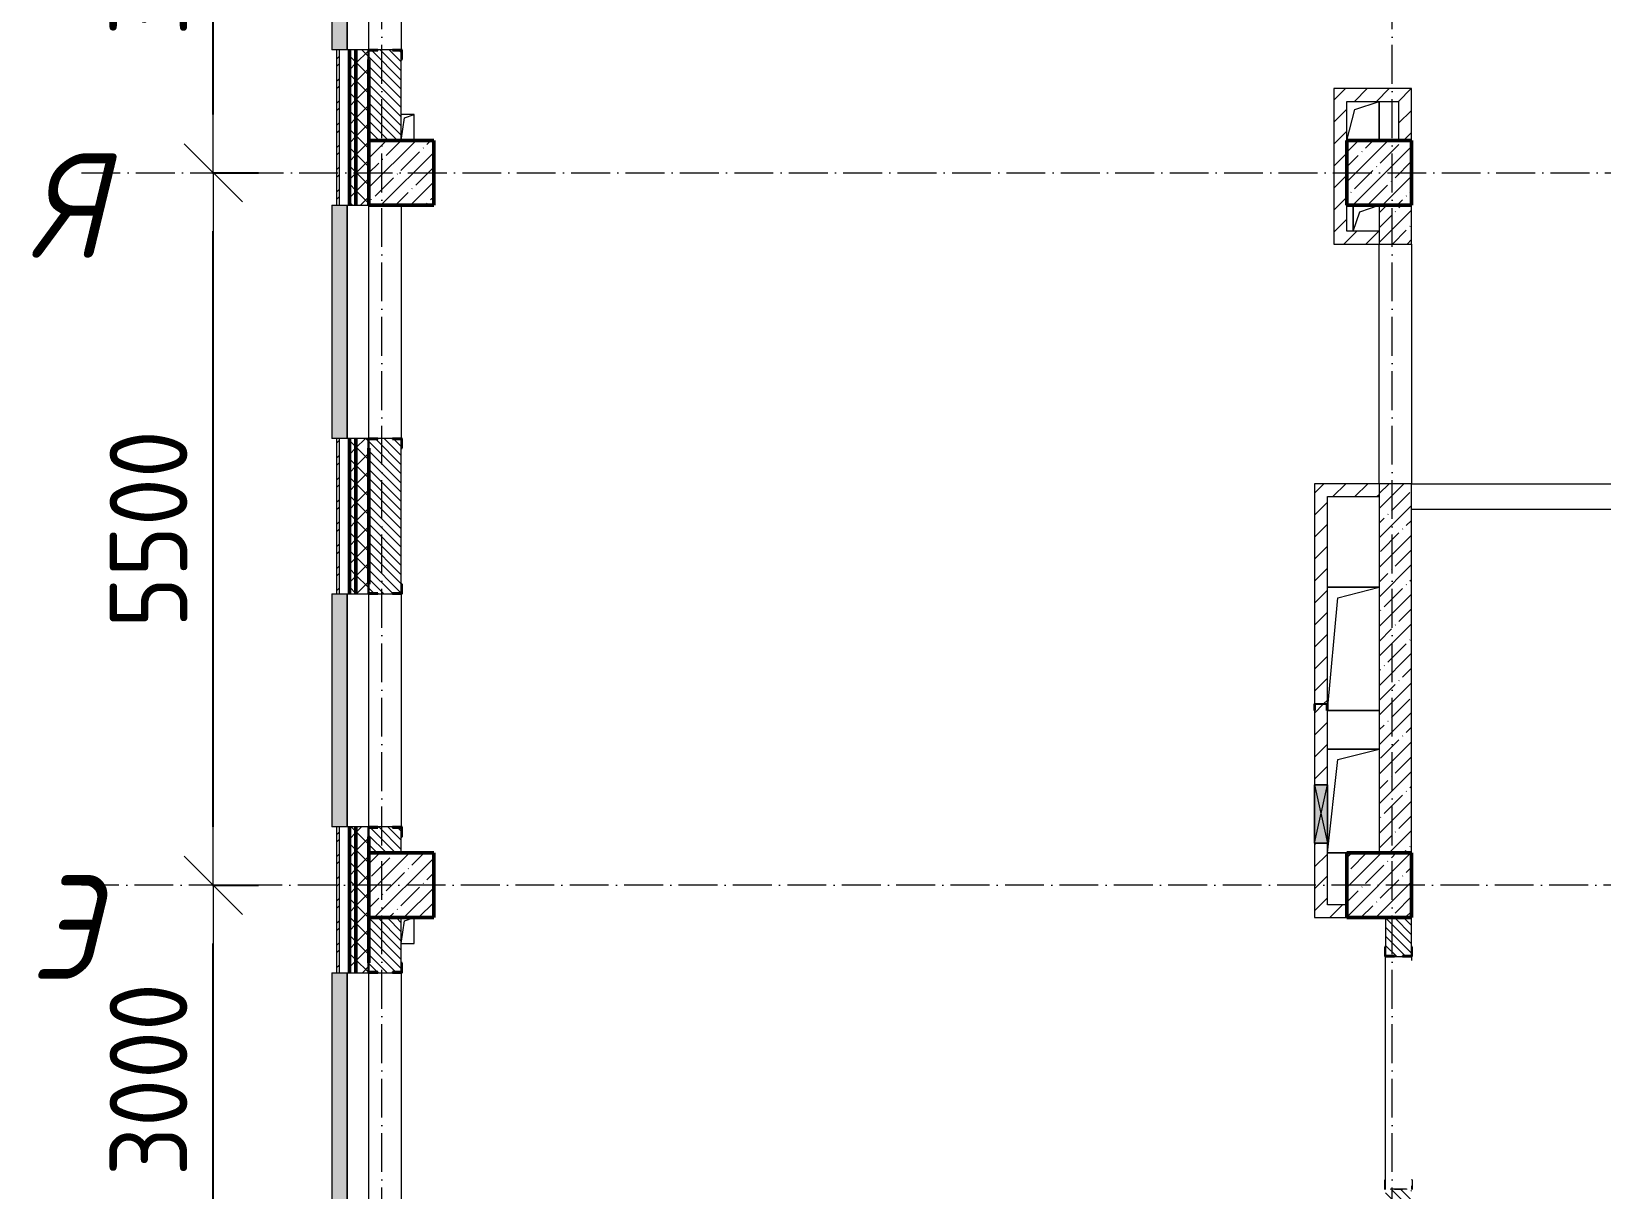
# Model space of a CAD drawing. Header units: millimetres. Extents: x 2294 to 908349, y -83289 to 219220.
# Drawn here: x 160528 to 172651, y 42156 to 51098 of the extents above; entities that cross this region are included whole.
import ezdxf

# ---------------------------------------------------------------- set-up
doc = ezdxf.new("R2010")
doc.units = ezdxf.units.MM
doc.linetypes.add('50_200_ШТРИХ_1Т_ш5_п1_п1_', pattern=[700, 500, -100, 0, -100])
for name, color, linetype, lineweight in [('A-____-____-DIMS', 7, 'Continuous', 9), ('A-DETL-GENF-OTLN', 7, 'Continuous', 9), ('A-FLOR-____-OTLN', 7, 'Continuous', 9), ('A-GENM-____-MCUT', 7, 'Continuous', 25), ('A-GENM-____-OTLN', 7, 'Continuous', 9), ('A-GENM-____-OTLN-1', 7, 'Continuous', 25), ('A-GLAZ-____-OTLN', 7, 'Continuous', 9), ('A-WALL-____-MCUT-1', 7, 'Continuous', 9), ('A-WALL-____-MCUT-2', 7, 'Continuous', 50), ('A-WALL-____-MCUT-3', 7, 'Continuous', 9), ('A-WALL-____-OTLN', 7, 'Continuous', 9), ('A-WALL-____-PATT-1', 7, 'Continuous', 9), ('A-WALL-FNSH-MCUT-1', 7, 'Continuous', 9), ('I-WALL-____-OTLN', 7, 'Continuous', 9), ('S-COLS-____-MCUT', 7, 'Continuous', 50), ('S-COLS-____-OTLN', 7, 'Continuous', 9), ('S-GRID-____-IDEN', 7, 'Continuous', 9), ('S-GRID-____-OTLN-1', 7, '50_200_ШТРИХ_1Т_ш5_п1_п1_', 9)]:
    doc.layers.add(name, color=color, linetype=linetype, lineweight=lineweight)
doc.layers.add('A-GLAZ-____-OTLN-1', color=7, linetype='Continuous', lineweight=9, true_color=0xc0c0c0)
doc.styles.add('ISOCPEUR_I', font='isocpeui.ttf', dxfattribs={"width": 0.9, "height": 2.5})
doc.styles.add('СПДС', font='isocpeur.ttf', dxfattribs={"width": 0.9})
doc.dimstyles.new('Размера А3', dxfattribs={"dimtxt": 800, "dimasz": 450, "dimexe": 350, "dimexo": 100, "dimgap": 200, "dimtad": 1, "dimdec": 0, "dimrnd": 10, "dimzin": 0, "dimdsep": 46, "dimtxsty": 'СПДС', "dimblk": 'ARROWHEAD_6', "dimcen": 1, "dimclrd": 5, "dimclre": 5, "dimclrt": 5, "dimazin": 0, "dimtfac": 1, "dimtdec": 0, "dimtmove": 2, "dimatfit": 3, "dimfxl": 1, "dimtolj": 1, "dimtzin": 0, "dimarcsym": 0})
pattern_1 = [(45, (165583.51, 6025.28), (-84.8528, 84.8528), [])]
pattern_2 = [(135, (165583.507, 6025.276), (-35.35534, -35.35534), [])]
pattern_3 = [(45, (165583.51, 6025.28), (-70.71068, 70.71068), []), (135, (165583.51, 6025.28), (-70.71068, -70.71068), [])]

# ---------------------------------------------------------------- blocks, each defined once
blk = doc.blocks.new('ARROWHEAD_6')
at = {"color": 0, "linetype": 'Continuous'}
for p, q in [((-0.5, -0.5), (0.5, 0.5)), ((0, 0), (-1, 0))]:
    blk.add_line(p, q, dxfattribs=at)
blk = doc.blocks.new('*D2760')
at = {"layer": 'A-____-____-DIMS', "color": 0, "lineweight": -2, "transparency": 16777216}
for p, q in [((161926, 44506), (162282, 44506)), ((161932, 41956), (161932, 44056)), ((161926, 41506), (162282, 41506))]:
    blk.add_line(p, q, dxfattribs=at)
at = {"layer": 'Defpoints', "color": 0, "transparency": 16777216}
for p in [(161826, 44506), (161932, 44506), (161826, 41506)]:
    blk.add_point(p, dxfattribs=at)
at = {"layer": 'A-____-____-DIMS', "color": 0, "lineweight": -2, "transparency": 16777216, "xscale": 450, "yscale": 450, "zscale": 450}
for p, rotation in [((161932, 44506), 90), ((161932, 41506), 270)]:
    blk.add_blockref('ARROWHEAD_6', p, dxfattribs=dict(at, rotation=rotation))
at = {"layer": 'A-____-____-DIMS', "color": 0, "transparency": 16777216, "insert": (161432, 43006), "char_height": 600, "attachment_point": 5, "rotation": 90, "style": 'СПДС'}
blk.add_mtext('\\A1;3000', dxfattribs=at)
blk = doc.blocks.new('*D2761')
at = {"layer": 'A-____-____-DIMS', "color": 0, "lineweight": -2, "transparency": 16777216}
for p, q in [((161926, 50006), (162282, 50006)), ((161932, 44956), (161932, 49556)), ((161926, 44506), (162282, 44506))]:
    blk.add_line(p, q, dxfattribs=at)
at = {"layer": 'Defpoints', "color": 0, "transparency": 16777216}
for p in [(161826, 50006), (161932, 50006), (161826, 44506)]:
    blk.add_point(p, dxfattribs=at)
at = {"layer": 'A-____-____-DIMS', "color": 0, "lineweight": -2, "transparency": 16777216, "xscale": 450, "yscale": 450, "zscale": 450}
for p, rotation in [((161932, 50006), 90), ((161932, 44506), 270)]:
    blk.add_blockref('ARROWHEAD_6', p, dxfattribs=dict(at, rotation=rotation))
at = {"layer": 'A-____-____-DIMS', "color": 0, "transparency": 16777216, "insert": (161432, 47256), "char_height": 600, "attachment_point": 5, "rotation": 90, "style": 'СПДС'}
blk.add_mtext('\\A1;5500', dxfattribs=at)
blk = doc.blocks.new('*D2762')
at = {"layer": 'A-____-____-DIMS', "color": 0, "lineweight": -2, "transparency": 16777216}
for p, q in [((161926, 53656), (162282, 53656)), ((161932, 50456), (161932, 53206)), ((161926, 50006), (162282, 50006))]:
    blk.add_line(p, q, dxfattribs=at)
at = {"layer": 'Defpoints', "color": 0, "transparency": 16777216}
for p in [(161826, 53656), (161932, 53656), (161826, 50006)]:
    blk.add_point(p, dxfattribs=at)
at = {"layer": 'A-____-____-DIMS', "color": 0, "lineweight": -2, "transparency": 16777216, "xscale": 450, "yscale": 450, "zscale": 450}
for p, rotation in [((161932, 53656), 90), ((161932, 50006), 270)]:
    blk.add_blockref('ARROWHEAD_6', p, dxfattribs=dict(at, rotation=rotation))
at = {"layer": 'A-____-____-DIMS', "color": 0, "transparency": 16777216, "insert": (161432, 51831), "char_height": 600, "attachment_point": 5, "rotation": 90, "style": 'СПДС'}
blk.add_mtext('\\A1;3650', dxfattribs=at)
blk = doc.blocks.new('BSC_Колонна _Прямоугольная - 500х500-V55-АР1_План отверстий 3 этажа в осях 1-64_А-ГГ')
at = {"layer": 'S-COLS-____-OTLN'}
h = blk.add_hatch(dxfattribs=at)
h.set_pattern_fill('FP_92', color=256, style=0, pattern_type=2)
h.set_pattern_definition([(45, (2200, -43981.04), (-114.04925, 114.04925), []), (45, (2314.05, -43981.04), (-114.04925, 114.04925), [201.613, -40.323, 3.353, -36.97])])
h.paths.add_polyline_path([(-250, -250), (250, -250), (250, 250), (-250, 250), (-250, -245)], flags=0)
at = {"layer": 'S-COLS-____-MCUT'}
for p, q in [((250, 250), (-250, 250)), ((-250, 250), (-250, -250)), ((250, -250), (250, 250)), ((-250, -250), (250, -250))]:
    blk.add_line(p, q, dxfattribs=at)
blk = doc.blocks.new('BSC_Колонна _Прямоугольная - 500х500-V56-АР1_План отверстий 3 этажа в осях 1-64_А-ГГ')
at = {"layer": 'S-COLS-____-OTLN'}
h = blk.add_hatch(dxfattribs=at)
h.set_pattern_fill('FP_93', color=256, style=0, pattern_type=2)
h.set_pattern_definition([(45, (-5350, -43981.04), (-114.04925, 114.04925), []), (45, (-5235.95, -43981.04), (-114.04925, 114.04925), [201.613, -40.323, 3.353, -36.97])])
h.paths.add_polyline_path([(-250, -250), (250, -250), (250, 250), (-250, 250)], flags=0)
at = {"layer": 'S-COLS-____-MCUT'}
for p, q in [((250, 250), (-250, 250)), ((-250, 250), (-250, -250)), ((250, -250), (250, 250)), ((-250, -250), (250, -250))]:
    blk.add_line(p, q, dxfattribs=at)
blk = doc.blocks.new('BSC_Колонна _Прямоугольная - 500х500-V120-АР1_План отверстий 3 этажа в осях 1-64_А-ГГ')
at = {"layer": 'S-COLS-____-OTLN'}
h = blk.add_hatch(dxfattribs=at)
h.set_pattern_fill('FP_143', color=256, style=0, pattern_type=2)
h.set_pattern_definition([(45, (2200, -38481.04), (-114.04925, 114.04925), []), (45, (2314.05, -38481.04), (-114.04925, 114.04925), [201.613, -40.323, 3.353, -36.97])])
h.paths.add_polyline_path([(-250, -250), (250, -250), (250, 250), (-250, 250), (-250, 94)], flags=0)
at = {"layer": 'S-COLS-____-MCUT'}
for p, q in [((250, 250), (-250, 250)), ((-250, 250), (-250, -250)), ((250, -250), (250, 250)), ((-250, -250), (250, -250))]:
    blk.add_line(p, q, dxfattribs=at)
blk = doc.blocks.new('BSC_Колонна _Прямоугольная - 500х500-V121-АР1_План отверстий 3 этажа в осях 1-64_А-ГГ')
at = {"layer": 'S-COLS-____-OTLN'}
h = blk.add_hatch(dxfattribs=at)
h.set_pattern_fill('FP_144', color=256, style=0, pattern_type=2)
h.set_pattern_definition([(45, (-5350, -38481.04), (-114.04925, 114.04925), []), (45, (-5235.95, -38481.04), (-114.04925, 114.04925), [201.613, -40.323, 3.353, -36.97])])
h.paths.add_polyline_path([(-250, -250), (250, -250), (250, 250), (-250, 250), (-250, 94)], flags=0)
at = {"layer": 'S-COLS-____-MCUT'}
for p, q in [((250, 250), (-250, 250)), ((-250, 250), (-250, -250)), ((250, -250), (250, 250)), ((-250, -250), (250, -250))]:
    blk.add_line(p, q, dxfattribs=at)
blk = doc.blocks.new('Фахверк_СКБ_Уголок - 250_2700-27497298-АР1_План отверстий 3 этажа в осях 1-64_А-ГГ')
at = {"layer": 'A-GENM-____-MCUT'}
for p, q in [((200, 181), (125, 181)), ((125, 181), (125, 106)), ((131, 106), (131, 175)), ((131, 175), (200, 175)), ((200, 175), (200, 181)), ((125, 106), (131, 106)), ((131, -6), (125, -6)), ((125, -6), (125, -81)), ((125, -81), (200, -81)), ((131, -75), (131, -6)), ((200, -75), (131, -75)), ((200, -81), (200, -75))]:
    blk.add_line(p, q, dxfattribs=at)
blk = doc.blocks.new('Стойка_Влож_Полоса боковая - Полоса-28213942-АР1_План отверстий 3 этажа в осях 1-64_А-ГГ')
at = {"layer": 'A-GENM-____-OTLN'}
for p, q in [((-5, 60), (0, 60)), ((-5, -60), (-5, 60)), ((0, 31), (0, -31)), ((0, -60), (-5, -60))]:
    blk.add_line(p, q, dxfattribs=at)
blk = doc.blocks.new('Стойка_Влож_Уголок_Опорный - Уголок-28213941-АР1_План отверстий 3 этажа в осях 1-64_А-ГГ')
at = {"layer": 'A-GENM-____-OTLN'}
for p, q in [((-212, -6), (-212, 0)), ((0, 0), (0, -6)), ((-212, -75), (-212, -6)), ((-212, -6), (-206, -6)), ((-212, -75), (-206, -75)), ((-6, -6), (0, -6)), ((-6, -75), (0, -75)), ((0, -6), (0, -75))]:
    blk.add_line(p, q, dxfattribs=at)
blk = doc.blocks.new('Фахверк_СКБ_Уголок - 200_3550-28267367-АР1_План отверстий 3 этажа в осях 1-64_А-ГГ')
at = {"layer": 'A-GENM-____-MCUT'}
for p, q in [((200, 156), (125, 156)), ((125, 156), (125, 81)), ((131, 81), (131, 150)), ((131, 150), (200, 150)), ((200, 150), (200, 156)), ((125, 81), (131, 81)), ((131, 19), (125, 19)), ((125, 19), (125, -56)), ((131, -50), (131, 19)), ((125, -56), (200, -56)), ((200, -50), (131, -50)), ((200, -56), (200, -50))]:
    blk.add_line(p, q, dxfattribs=at)
blk = doc.blocks.new('154_Фахверк_СКБ_Швеллер - Тип_100_3960-28494444-АР1_План отверстий 3 этажа в осях 1-64_А-ГГ')
at = {"layer": 'A-GENM-____-MCUT'}
for p, q in [((125, 50), (175, 50)), ((125, -50), (125, 50)), ((128, 47), (128, -47)), ((175, 47), (128, 47)), ((175, 50), (175, 47)), ((175, -50), (125, -50)), ((128, -47), (175, -47)), ((175, -47), (175, -50))]:
    blk.add_line(p, q, dxfattribs=at)
blk = doc.blocks.new('AR_Отверстие прямоугольное _в плите_ - AR_Отверстие прямоугольное _в плите_-30510733-АР1_План отверстий 3 этажа в осях 1-64_А-ГГ')
at = {"layer": 'A-GENM-____-OTLN'}
for p, q in [((50, 100), (-50, 100)), ((-50, -100), (-25, 75)), ((-25, 75), (50, 100)), ((50, -100), (50, 100)), ((-50, -100), (50, -100))]:
    blk.add_line(p, q, dxfattribs=at)
blk = doc.blocks.new('AR_Отверстие прямоугольное _в плите_ - AR_Отверстие прямоугольное _в плите_-V185-АР1_План отверстий 3 этажа в осях 1-64_А-ГГ')
at = {"layer": 'A-GENM-____-OTLN'}
for p, q in [((50, 100), (-50, 100)), ((-50, -100), (-25, 75)), ((-25, 75), (50, 100)), ((50, -100), (50, 100))]:
    blk.add_line(p, q, dxfattribs=at)
blk = doc.blocks.new('AR_Отверстие прямоугольное _в плите_ - AR_Отверстие прямоугольное _в плите_-30552819-АР1_План отверстий 3 этажа в осях 1-64_А-ГГ')
at = {"layer": 'A-GENM-____-OTLN'}
for p, q in [((200, 400), (-200, 400)), ((-120, 320), (200, 400)), ((-200, -400), (-120, 320)), ((-200, -400), (-50, -400))]:
    blk.add_line(p, q, dxfattribs=at)
blk = doc.blocks.new('AR_Отверстие прямоугольное _в плите_ - AR_Отверстие прямоугольное _в плите_-30552675-АР1_План отверстий 3 этажа в осях 1-64_А-ГГ')
at = {"layer": 'A-GENM-____-OTLN'}
for p, q in [((200, 475), (-200, 475)), ((-200, -475), (-120, 395)), ((-120, 395), (200, 475)), ((-200, -475), (200, -475))]:
    blk.add_line(p, q, dxfattribs=at)
blk = doc.blocks.new('AR_Отверстие прямоугольное _в плите_ - AR_Отверстие прямоугольное _в плите_-V200-АР1_План отверстий 3 этажа в осях 1-64_А-ГГ')
at = {"layer": 'A-GENM-____-OTLN'}
for p, q in [((-100, 100), (-100, -100)), ((-100, -100), (-50, 50)), ((-50, 50), (100, 100))]:
    blk.add_line(p, q, dxfattribs=at)
blk = doc.blocks.new('AR_Отверстие прямоугольное _в плите_ - AR_Отверстие прямоугольное _в плите_-V203-АР1_План отверстий 3 этажа в осях 1-64_А-ГГ')
at = {"layer": 'A-GENM-____-OTLN'}
for p, q in [((-63, 88), (125, 150)), ((125, -150), (125, 150)), ((-125, -150), (-63, 88))]:
    blk.add_line(p, q, dxfattribs=at)
blk = doc.blocks.new('Отлив_СКБ - Отлив витража_120_НВФ-V216-АР1_План отверстий 3 этажа в осях 1-64_А-ГГ')
at = {"layer": 'A-GLAZ-____-OTLN-1'}
for points in [[(0, 2), (1800, 2), (1800, 120), (0, 120), (0, 63)], [(0, 0), (1800, 0), (1800, 2), (0, 2)]]:
    blk.add_hatch(color=256, dxfattribs=at).paths.add_polyline_path(points, flags=0)
at = {"layer": 'A-GLAZ-____-OTLN'}
for p, q in [((0, 83), (0, 120)), ((1800, 120), (0, 120)), ((0, 2), (1800, 2)), ((1800, 120), (1800, 83)), ((1800, 0), (0, 0))]:
    blk.add_line(p, q, dxfattribs=at)
blk = doc.blocks.new('AR_Отверстие прямоугольное _в стене__БезПР - AR_Отверстие прямоугольное _в стене__БезПР-36899468-АР1_План отверстий 3 этажа в осях 1-64_А-ГГ')
at = {"layer": 'A-GLAZ-____-OTLN'}
blk.add_hatch(color=256, dxfattribs=at).paths.add_polyline_path([(-225, -50), (225, -50), (225, 50), (-225, 50)], flags=0)
at = {"layer": 'A-DETL-GENF-OTLN'}
for p, q in [((-225, -50), (-225, 50)), ((-225, 50), (225, 50)), ((225, 50), (-225, -50)), ((-225, 50), (225, -50)), ((225, 50), (-225, 50)), ((-225, 50), (-225, -50)), ((225, 50), (225, -50)), ((225, -50), (225, 50)), ((225, -50), (-225, -50)), ((-225, -50), (225, -50))]:
    blk.add_line(p, q, dxfattribs=at)
at = {"layer": 'A-GLAZ-____-OTLN'}
blk.add_line((225, 50), (-225, 50), dxfattribs=at)
blk = doc.blocks.new('3floor')
at = {"layer": 'A-WALL-____-PATT-1'}
h = blk.add_hatch(dxfattribs=at)
h.set_pattern_fill('FP_3', color=256, style=0, pattern_type=2)
h.set_pattern_definition([(45, (165583.51, 6025.28), (-85.5366, 85.5366), []), (45, (165640.53, 6025.28), (-85.5366, 85.5366), [])])
h.paths.add_polyline_path([(162904, 38086), (162904, 39106), (162884, 39106), (162884, 38086)], flags=0)
h.paths.add_polyline_path([(162884, 40906), (162904, 40906), (162904, 42031), (162884, 42031), (162884, 41161)], flags=0)
h.paths.add_polyline_path([(162904, 43831), (162904, 44956), (162884, 44956), (162884, 43831)], flags=0)
h.paths.add_polyline_path([(162904, 46756), (162904, 47956), (162884, 47956), (162884, 46756)], flags=0)
h.paths.add_polyline_path([(162904, 49756), (162904, 50956), (162884, 50956), (162884, 49756)], flags=0)
h.paths.add_polyline_path([(162904, 52756), (162904, 54006), (162884, 54006), (162884, 52756)], flags=0)
h = blk.add_hatch(dxfattribs=at)
h.set_pattern_fill('FP_1', color=256, style=0, pattern_type=2)
h.set_pattern_definition(pattern_3)
h.paths.add_polyline_path([(163034, 38256), (163034, 39106), (162984, 39106), (162984, 38256)], flags=0)
h.paths.add_polyline_path([(162984, 40906), (163034, 40906), (163034, 42031), (162984, 42031), (162984, 41161)], flags=0)
h.paths.add_polyline_path([(163034, 43831), (163034, 44956), (162984, 44956), (162984, 43831)], flags=0)
h.paths.add_polyline_path([(162984, 46756), (163034, 46756), (163034, 47956), (162984, 47956)], flags=0)
h.paths.add_polyline_path([(163034, 49756), (163034, 50956), (162984, 50956), (162984, 49756)], flags=0)
h.paths.add_polyline_path([(163034, 52756), (163034, 53906), (162984, 53906), (162984, 52756)], flags=0)
h = blk.add_hatch(dxfattribs=at)
h.set_pattern_fill('FP_1', color=256, style=0, pattern_type=2)
h.set_pattern_definition(pattern_3)
h.paths.add_polyline_path([(163134, 38256), (163134, 39031), (163128, 39031), (163128, 39106), (163034, 39106), (163034, 38256)], flags=0)
h.paths.add_polyline_path([(163034, 40906), (163128, 40906), (163128, 40981), (163134, 40981), (163134, 41956), (163128, 41956), (163128, 42031), (163034, 42031), (163034, 41161)], flags=0)
h.paths.add_polyline_path([(163034, 43831), (163128, 43831), (163128, 43906), (163134, 43906), (163134, 44881), (163128, 44881), (163128, 44956), (163034, 44956), (163034, 43837)], flags=0)
h.paths.add_polyline_path([(163034, 46756), (163128, 46756), (163128, 46831), (163134, 46831), (163134, 47881), (163128, 47881), (163128, 47956), (163034, 47956), (163034, 46762)], flags=0)
h.paths.add_polyline_path([(163034, 49756), (163134, 49756), (163134, 50881), (163128, 50881), (163128, 50956), (163034, 50956), (163034, 49761)], flags=0)
h.paths.add_polyline_path([(163034, 52756), (163128, 52756), (163128, 52831), (163134, 52831), (163134, 53856), (163034, 53856), (163034, 53201)], flags=0)
h = blk.add_hatch(dxfattribs=at)
h.set_pattern_fill('FP_6', color=256, style=0, pattern_type=2)
h.set_pattern_definition(pattern_2)
h.paths.add_polyline_path([(163384, 50256), (163384, 50950), (163315, 50950), (163315, 50956), (163203, 50956), (163203, 50950), (163134, 50950), (163134, 50256)], flags=0)
h.paths.add_polyline_path([(163315, 52756), (163315, 52762), (163384, 52762), (163384, 53256), (163134, 53256), (163134, 52762), (163203, 52762), (163203, 52756)], flags=0)
h = blk.add_hatch(dxfattribs=at)
h.set_pattern_fill('FP_4', color=256, style=0, pattern_type=2)
h.set_pattern_definition(pattern_1)
h.paths.add_polyline_path([(170584, 49556), (170684, 49556), (170684, 50656), (170584, 50656), (170584, 49756)], flags=0)
h = blk.add_hatch(dxfattribs=at)
h.set_pattern_fill('FP_4', color=256, style=0, pattern_type=2)
h.set_pattern_definition(pattern_1)
h.paths.add_polyline_path([(171084, 50556), (171084, 50656), (170684, 50656), (170684, 50556)], flags=0)
h = blk.add_hatch(dxfattribs=at)
h.set_pattern_fill('FP_4', color=256, style=0, pattern_type=2)
h.set_pattern_definition(pattern_1)
h.paths.add_polyline_path([(171184, 50256), (171184, 50656), (171084, 50656), (171084, 50256)], flags=0)
h = blk.add_hatch(dxfattribs=at)
h.set_pattern_fill('FP_38', color=256, style=0, pattern_type=2)
h.set_pattern_definition([(45, (165583.5, 6025.28), (-114.04925, 114.04925), []), (45, (165697.56, 6025.28), (-114.04925, 114.04925), [201.612, -40.322, 3.353, -36.97])])
h.paths.add_polyline_path([(170934, 44756), (171184, 44756), (171184, 47606), (170934, 47606)], flags=0)
h.paths.add_polyline_path([(171184, 49456), (171184, 49756), (170934, 49756), (170934, 49456)], flags=0)
h = blk.add_hatch(dxfattribs=at)
h.set_pattern_fill('FP_4', color=256, style=0, pattern_type=2)
h.set_pattern_definition(pattern_1)
h.paths.add_polyline_path([(170934, 49456), (170934, 49556), (170584, 49556), (170584, 49456)], flags=0)
h = blk.add_hatch(dxfattribs=at)
h.set_pattern_fill('FP_6', color=256, style=0, pattern_type=2)
h.set_pattern_definition(pattern_2)
h.paths.add_polyline_path([(163328, 44756), (163384, 44756), (163384, 44950), (163315, 44950), (163315, 44956), (163203, 44956), (163203, 44950), (163134, 44950), (163134, 44756)], flags=0)
h.paths.add_polyline_path([(163203, 46756), (163315, 46756), (163315, 46762), (163384, 46762), (163384, 47950), (163315, 47950), (163315, 47956), (163203, 47956), (163203, 47950), (163134, 47950), (163134, 46762), (163203, 46762)], flags=0)
h = blk.add_hatch(dxfattribs=at)
h.set_pattern_fill('FP_4', color=256, style=0, pattern_type=2)
h.set_pattern_definition(pattern_1)
h.paths.add_polyline_path([(170934, 47506), (170934, 47606), (170434, 47606), (170434, 47506), (170534, 47506)], flags=0)
h = blk.add_hatch(dxfattribs=at)
h.set_pattern_fill('FP_4', color=256, style=0, pattern_type=2)
h.set_pattern_definition(pattern_1)
h.paths.add_polyline_path([(170434, 44356), (170534, 44356), (170534, 44831), (170434, 44831), (170434, 44601)], flags=0)
h.paths.add_polyline_path([(170531, 45281), (170534, 45281), (170534, 45856), (170531, 45856), (170531, 45903), (170437, 45903), (170437, 45856), (170434, 45856), (170434, 45281), (170437, 45281)], flags=0)
h.paths.add_polyline_path([(170434, 45906), (170534, 45906), (170534, 47506), (170434, 47506)], flags=0)
h = blk.add_hatch(dxfattribs=at)
h.set_pattern_fill('FP_6', color=256, style=0, pattern_type=2)
h.set_pattern_definition(pattern_2)
h.paths.add_polyline_path([(163134, 41756), (163384, 41756), (163384, 42025), (163315, 42025), (163315, 42031), (163203, 42031), (163203, 42025), (163134, 42025), (163134, 41756)], flags=0)
h.paths.add_polyline_path([(163315, 43831), (163315, 43837), (163384, 43837), (163384, 44256), (163134, 44256), (163134, 43837), (163203, 43837), (163203, 43831)], flags=0)
h = blk.add_hatch(dxfattribs=at)
h.set_pattern_fill('FP_4', color=256, style=0, pattern_type=2)
h.set_pattern_definition(pattern_1)
h.paths.add_polyline_path([(170684, 44256), (170684, 44356), (170434, 44356), (170434, 44256)], flags=0)
h = blk.add_hatch(dxfattribs=at)
h.set_pattern_fill('FP_6', color=256, style=0, pattern_type=2)
h.set_pattern_definition(pattern_2)
h.paths.add_polyline_path([(171144, 41756), (171184, 41756), (171184, 42150), (171115, 42150), (171115, 42156), (171053, 42156), (171053, 42150), (170984, 42150), (170984, 41756), (171024, 41756)], flags=0)
h.paths.add_polyline_path([(171053, 43956), (171115, 43956), (171115, 43962), (171184, 43962), (171184, 44256), (170984, 44256), (170984, 43962), (171053, 43962)], flags=0)
at = {"layer": 'A-FLOR-____-OTLN'}
for p, q in [((170934, 50556), (170934, 50256)), ((170734, 49556), (170734, 49756)), ((170534, 46806), (170934, 46806)), ((170934, 45856), (170534, 45856)), ((170534, 45556), (170934, 45556)), ((170684, 44756), (170534, 44756))]:
    blk.add_line(p, q, dxfattribs=at)
at = {"layer": 'A-WALL-____-MCUT-1'}
for p, q in [((170934, 49756), (170934, 49456)), ((171184, 49456), (171184, 49756)), ((170934, 49456), (171184, 49456)), ((171184, 47606), (170934, 47606)), ((170934, 47606), (170934, 44756)), ((171184, 44756), (171184, 47606))]:
    blk.add_line(p, q, dxfattribs=at)
at = {"layer": 'A-WALL-____-MCUT-2'}
for p, q in [((162984, 49756), (162984, 50956)), ((163034, 49756), (163034, 50956)), ((163134, 50881), (163134, 50256)), ((162984, 46756), (162984, 47956)), ((163034, 46756), (163034, 47956)), ((163134, 47881), (163134, 46831)), ((162984, 43831), (162984, 44956)), ((163034, 43831), (163034, 44956)), ((163134, 44881), (163134, 44756)), ((163134, 44256), (163134, 43906))]:
    blk.add_line(p, q, dxfattribs=at)
at = {"layer": 'A-WALL-____-MCUT-3'}
for p, q in [((163128, 50956), (162904, 50956)), ((162904, 50956), (162904, 49756)), ((163315, 50956), (163203, 50956)), ((163384, 50256), (163384, 50881)), ((162904, 49756), (163134, 49756)), ((163128, 47956), (162904, 47956)), ((162904, 47956), (162904, 46756)), ((163315, 47956), (163203, 47956)), ((163384, 46831), (163384, 47881)), ((162904, 46756), (163128, 46756)), ((163203, 46756), (163315, 46756)), ((163128, 44956), (162904, 44956)), ((162904, 44956), (162904, 43831)), ((163315, 44956), (163203, 44956)), ((163384, 44756), (163384, 44881)), ((163384, 44256), (163134, 44256)), ((163384, 43906), (163384, 44256)), ((170984, 44256), (170984, 44031)), ((171184, 44031), (171184, 44256)), ((171053, 43956), (171115, 43956)), ((162904, 43831), (163128, 43831)), ((163203, 43831), (163315, 43831))]:
    blk.add_line(p, q, dxfattribs=at)
at = {"layer": 'A-WALL-____-OTLN'}
for p, q in [((163134, 50956), (163134, 52756)), ((163384, 52756), (163384, 50956)), ((163134, 47956), (163134, 49756)), ((163384, 49756), (163384, 47956)), ((170934, 47606), (170934, 49456)), ((171184, 49456), (171184, 47606)), ((163134, 44956), (163134, 46756)), ((163384, 46756), (163384, 44956)), ((163134, 42031), (163134, 43831)), ((163384, 43831), (163384, 42031))]:
    blk.add_line(p, q, dxfattribs=at)
at = {"layer": 'A-WALL-FNSH-MCUT-1'}
for p, q in [((162884, 50956), (162884, 49756)), ((162904, 50956), (162884, 50956)), ((170584, 50656), (170584, 49456)), ((171184, 50656), (170584, 50656)), ((170684, 50256), (170684, 50556)), ((170684, 50556), (171084, 50556)), ((171084, 50556), (171084, 50256)), ((171184, 50256), (171184, 50656)), ((162884, 49756), (162904, 49756)), ((170684, 49556), (170684, 49756)), ((170934, 49556), (170684, 49556)), ((170584, 49456), (170934, 49456)), ((162884, 47956), (162884, 46756)), ((162904, 47956), (162884, 47956)), ((170434, 47606), (170434, 45906)), ((170934, 47606), (170434, 47606)), ((170534, 45906), (170534, 47506)), ((170534, 47506), (170934, 47506)), ((162884, 46756), (162904, 46756)), ((170434, 45856), (170434, 45281)), ((170534, 45281), (170534, 45856)), ((162884, 44956), (162884, 43831)), ((162904, 44956), (162884, 44956)), ((170434, 44831), (170434, 44256)), ((170534, 44356), (170534, 44831)), ((170434, 44256), (170684, 44256)), ((170684, 44356), (170534, 44356)), ((162884, 43831), (162904, 43831))]:
    blk.add_line(p, q, dxfattribs=at)
at = {"layer": 'I-WALL-____-OTLN'}
for p, q in [((171184, 47606), (175484, 47606)), ((175484, 47406), (171184, 47406)), ((170984, 42156), (170984, 43956)), ((171184, 43956), (171184, 43926)), ((171184, 42186), (171184, 42156))]:
    blk.add_line(p, q, dxfattribs=at)
at = {"layer": 'A-GENM-____-OTLN'}
for name, p in [('AR_Отверстие прямоугольное _в плите_ - AR_Отверстие прямоугольное _в плите_-V203-АР1_План отверстий 3 этажа в осях 1-64_А-ГГ', (170809, 50406)), ('AR_Отверстие прямоугольное _в плите_ - AR_Отверстие прямоугольное _в плите_-V185-АР1_План отверстий 3 этажа в осях 1-64_А-ГГ', (163434, 50356)), ('AR_Отверстие прямоугольное _в плите_ - AR_Отверстие прямоугольное _в плите_-V200-АР1_План отверстий 3 этажа в осях 1-64_А-ГГ', (170834, 49656)), ('AR_Отверстие прямоугольное _в плите_ - AR_Отверстие прямоугольное _в плите_-30552675-АР1_План отверстий 3 этажа в осях 1-64_А-ГГ', (170734, 46331)), ('AR_Отверстие прямоугольное _в плите_ - AR_Отверстие прямоугольное _в плите_-30552819-АР1_План отверстий 3 этажа в осях 1-64_А-ГГ', (170734, 45156)), ('AR_Отверстие прямоугольное _в плите_ - AR_Отверстие прямоугольное _в плите_-30510733-АР1_План отверстий 3 этажа в осях 1-64_А-ГГ', (163434, 44156))]:
    blk.add_blockref(name, p, dxfattribs=at)
for name, p, rotation in [('Стойка_Влож_Уголок_Опорный - Уголок-28213941-АР1_План отверстий 3 этажа в осях 1-64_А-ГГ', (170978, 42156), 180), ('Стойка_Влож_Полоса боковая - Полоса-28213942-АР1_План отверстий 3 этажа в осях 1-64_А-ГГ', (171084, 42156), 269.9999999999999)]:
    blk.add_blockref(name, p, dxfattribs=dict(at, rotation=rotation))
at = {"layer": 'A-GENM-____-OTLN-1'}
for name, p, rotation in [('Фахверк_СКБ_Уголок - 250_2700-27497298-АР1_План отверстий 3 этажа в осях 1-64_А-ГГ', (163209, 51081), 269.9999999999999), ('Фахверк_СКБ_Уголок - 250_2700-27497298-АР1_План отверстий 3 этажа в осях 1-64_А-ГГ', (163209, 48081), 269.9999999999999), ('Фахверк_СКБ_Уголок - 250_2700-27497298-АР1_План отверстий 3 этажа в осях 1-64_А-ГГ', (163309, 46631), 89.99999999999991), ('154_Фахверк_СКБ_Швеллер - Тип_100_3960-28494444-АР1_План отверстий 3 этажа в осях 1-64_А-ГГ', (170484, 46031), 270), ('Фахверк_СКБ_Уголок - 250_2700-27497298-АР1_План отверстий 3 этажа в осях 1-64_А-ГГ', (163209, 45081), 269.9999999999999), ('Фахверк_СКБ_Уголок - 200_3550-28267367-АР1_План отверстий 3 этажа в осях 1-64_А-ГГ', (171134, 43831), 89.99999999999991), ('Фахверк_СКБ_Уголок - 250_2700-27497298-АР1_План отверстий 3 этажа в осях 1-64_А-ГГ', (163309, 43706), 89.99999999999991)]:
    blk.add_blockref(name, p, dxfattribs=dict(at, rotation=rotation))
at = {"layer": 'A-GLAZ-____-OTLN', "rotation": 90}
for name, p in [('Отлив_СКБ - Отлив витража_120_НВФ-V216-АР1_План отверстий 3 этажа в осях 1-64_А-ГГ', (162967, 50956)), ('Отлив_СКБ - Отлив витража_120_НВФ-V216-АР1_План отверстий 3 этажа в осях 1-64_А-ГГ', (162967, 47956)), ('Отлив_СКБ - Отлив витража_120_НВФ-V216-АР1_План отверстий 3 этажа в осях 1-64_А-ГГ', (162967, 44956)), ('AR_Отверстие прямоугольное _в стене__БезПР - AR_Отверстие прямоугольное _в стене__БезПР-36899468-АР1_План отверстий 3 этажа в осях 1-64_А-ГГ', (170484, 45056)), ('Отлив_СКБ - Отлив витража_120_НВФ-V216-АР1_План отверстий 3 этажа в осях 1-64_А-ГГ', (162967, 42031))]:
    blk.add_blockref(name, p, dxfattribs=at)
at = {"layer": 'S-COLS-____-OTLN'}
for name, p in [('BSC_Колонна _Прямоугольная - 500х500-V55-АР1_План отверстий 3 этажа в осях 1-64_А-ГГ', (163384, 50006)), ('BSC_Колонна _Прямоугольная - 500х500-V56-АР1_План отверстий 3 этажа в осях 1-64_А-ГГ', (170934, 50006)), ('BSC_Колонна _Прямоугольная - 500х500-V120-АР1_План отверстий 3 этажа в осях 1-64_А-ГГ', (163384, 44506)), ('BSC_Колонна _Прямоугольная - 500х500-V121-АР1_План отверстий 3 этажа в осях 1-64_А-ГГ', (170934, 44506))]:
    blk.add_blockref(name, p, dxfattribs=at)
blk = doc.blocks.new('3osi')
at = {"layer": 'S-GRID-____-OTLN-1', "color": 251, "ltscale": 0.6, "true_color": 0x636466}
for p, q in [((163233.5, 1542.7), (163233.5, 55906.2)), ((171033.5, 1542.7), (171033.5, 55906.2)), ((160914.7, 50006.3), (192291.2, 50006.3)), ((192291.2, 44506.3), (160914.7, 44506.3))]:
    blk.add_line(p, q, dxfattribs=at)
at = {"layer": 'S-GRID-____-IDEN', "char_height": 800, "width": 223.671, "attachment_point": 1, "style": 'ISOCPEUR_I'}
for s, insert in [('\\fISOCPEUR|b0|i1|c204|p34|;\\W.9;Я', (160516.8, 50153)), ('\\fISOCPEUR|b0|i1|c204|p34|;\\W.9;Э', (160521.9, 44582.4))]:
    blk.add_mtext(s, dxfattribs=dict(at, insert=insert))
at = {"layer": 'A-____-____-DIMS'}
for base, p1, p2, picture, middle in [((161932.1, 53656.3), (161826, 50006.3), (161826, 53656.3), '*D2762', (161432.1, 51831.3)), ((161932.1, 50006.3), (161826, 44506.3), (161826, 50006.3), '*D2761', (161432.1, 47256.3)), ((161932.1, 44506.3), (161826, 41506.3), (161826, 44506.3), '*D2760', (161432.1, 43006.3))]:
    dim = blk.add_linear_dim(base=base, p1=p1, p2=p2, angle=90, dimstyle='Размера А3', override={"dimtxt": 600, "dimclrd": 0, "dimclre": 0, "dimclrt": 0}, dxfattribs=at)
    dim.commit()
    dim.dimension.update_dxf_attribs({"geometry": picture, "text_midpoint": middle})

msp = doc.modelspace()

# ---------------------------------------------------------------- block references
for name in ['3osi', '3floor']:
    msp.add_blockref(name, (0, 0))

doc.saveas('drawing.dxf')
